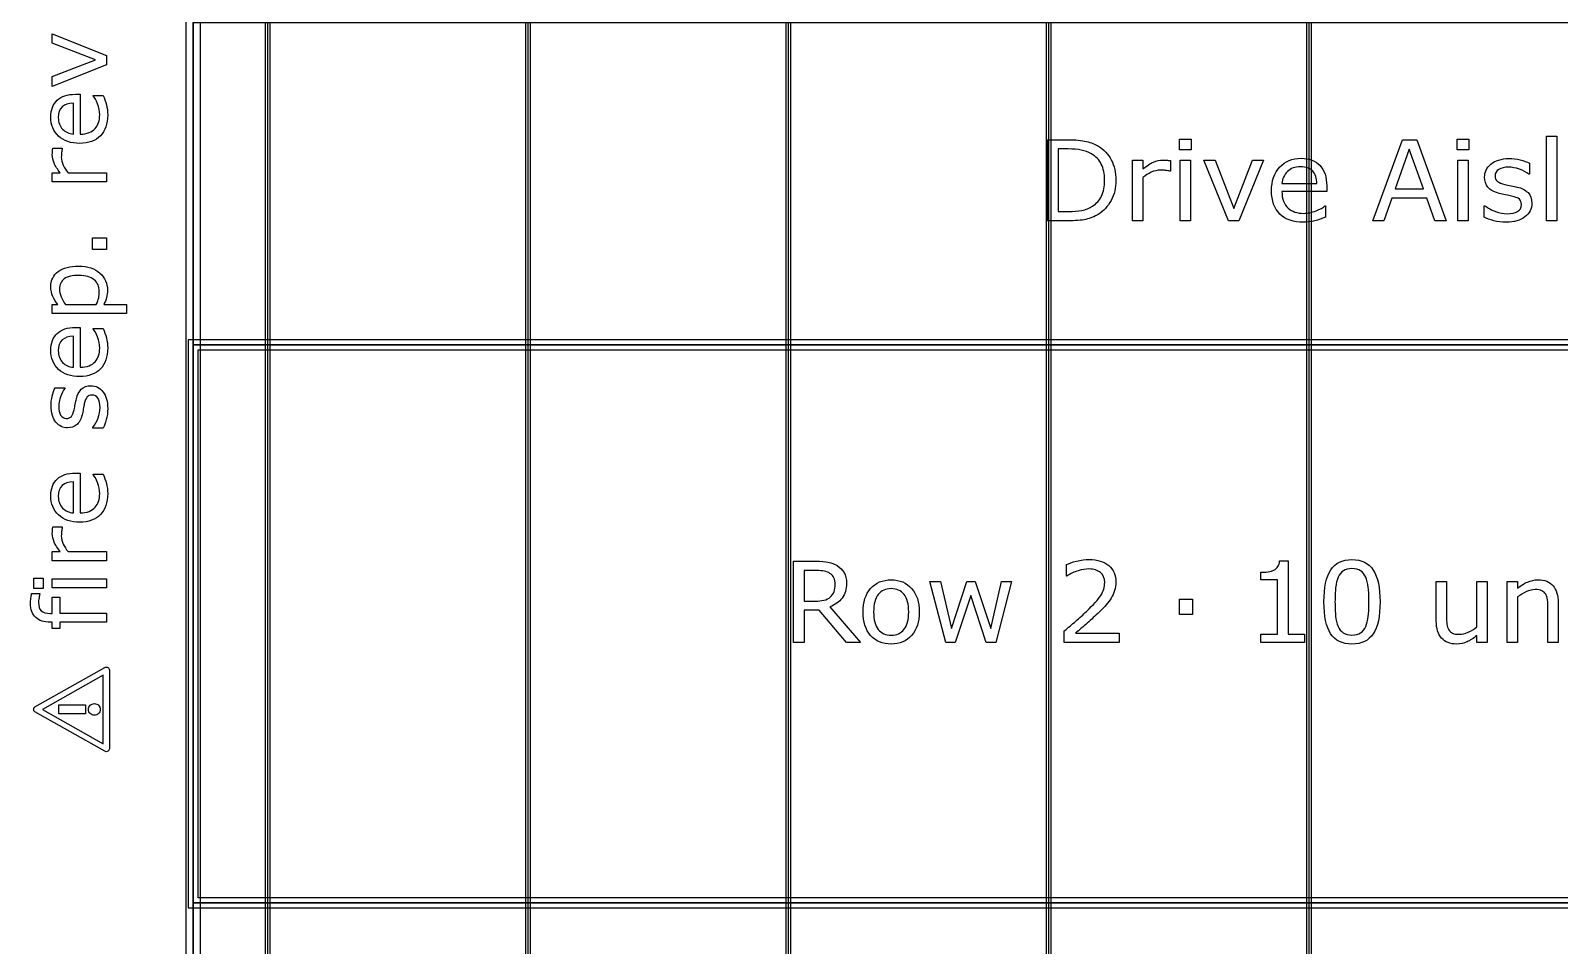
# Model space of a CAD drawing. Extents: x -13 to 750, y 12 to 2314.
# Drawn here: x 30.9 to 154.2, y 1572.4 to 1646.2 of the extents above; entities that cross this region are included whole.
import ezdxf

# ---------------------------------------------------------------- set-up
doc = ezdxf.new("R2010")
doc.units = 0
doc.layers.get('0').update_dxf_attribs({"linetype": 'CONTINUOUS'})

msp = doc.modelspace()

# ---------------------------------------------------------------- linework, layer by layer
at = {"color": 7}
for points in [[(43.400391, 1718.48961), (43.400391, 1266.2904), (268.59961, 1266.2904), (268.59961, 1718.48961)], [(44.599609, 1717.29039), (267.40039, 1717.29039), (267.40039, 1267.4896), (44.599609, 1267.4896)], [(43.400391, 1691.89), (43.400391, 1433.89), (44.599609, 1433.89), (44.599609, 1691.89)], [(49.800781, 1691.89), (49.800781, 1433.89), (50.199219, 1433.89), (50.199219, 1691.89)], [(70.800781, 1691.89), (70.800781, 1433.89), (71.199219, 1433.89), (71.199219, 1691.89)], [(91.800781, 1691.89), (91.800781, 1433.89), (92.199219, 1433.89), (92.199219, 1691.89)], [(112.80078, 1691.89), (112.80078, 1433.89), (113.19922, 1433.89), (113.19922, 1691.89)], [(133.80078, 1691.89), (133.80078, 1433.89), (134.19922, 1433.89), (134.19922, 1691.89)], [(44, 1646.89), (268, 1646.89), (268, 1620.89), (44, 1620.89)], [(32.63672, 1645.987656), (37, 1644.222031), (37, 1643.48375), (32.63672, 1641.729844), (32.63672, 1642.526719), (36.10937, 1643.878281), (32.63672, 1645.218125)], [(153.9939, 1630.89), (153.16772, 1630.89), (153.16772, 1637.72789), (153.9939, 1637.72789)], [(124.49341, 1636.62049), (123.56177, 1636.62049), (123.56177, 1637.47742), (124.49341, 1637.47742)], [(145.073, 1630.89), (144.14575, 1630.89), (143.50415, 1632.71373), (140.67407, 1632.71373), (140.03247, 1630.89), (139.14917, 1630.89), (141.53101, 1637.43346), (142.69116, 1637.43346)], [(143.23608, 1633.4608), (142.08911, 1636.6732), (140.93774, 1633.4608)], [(146.88794, 1636.62047), (145.9563, 1636.62047), (145.9563, 1637.4774), (146.88794, 1637.4774)], [(124.44067, 1630.89), (123.6145, 1630.89), (123.6145, 1635.79869), (124.44067, 1635.79869)], [(130.32056, 1635.79869), (128.33423, 1630.89), (127.50366, 1630.89), (125.53052, 1635.79869), (126.427, 1635.79869), (127.94751, 1631.89195), (129.45483, 1635.79869)], [(146.83521, 1630.89), (146.00903, 1630.89), (146.00903, 1635.79869), (146.83521, 1635.79869)], [(117.51489, 1634.16836), (117.51489, 1634.16836)], [(118.42456, 1634.15514), (118.42456, 1634.15514)], [(151.97681, 1632.30504), (151.97681, 1632.30504)], [(37, 1629.511094), (37, 1628.5775), (35.88672, 1628.5775), (35.88672, 1629.511094)], [(34.76564, 1627.245469), (34.76564, 1627.245469)], [(34.78514, 1626.487656), (34.78514, 1626.487656)], [(43.599609, 1621.29039), (43.599609, 1575.48961), (268.40039, 1575.48961), (268.40039, 1621.29039)], [(44, 1620.89), (268, 1620.89), (268, 1575.89), (44, 1575.89)], [(44.400391, 1620.48961), (267.59961, 1620.48961), (267.59961, 1576.29039), (44.400391, 1576.29039)], [(35.74217, 1617.589219), (35.74217, 1617.589219)], [(31.90625, 1602.073594), (31.90625, 1601.245469), (31.14453, 1601.245469), (31.14453, 1602.073594)], [(37, 1602.026719), (37, 1601.292344), (32.63672, 1601.292344), (32.63672, 1602.026719)], [(95.786133, 1601.5921), (95.786133, 1601.5921)], [(110.01563, 1601.79869), (108.73682, 1596.89), (107.97217, 1596.89), (106.71094, 1600.67369), (105.4585, 1596.89), (104.69824, 1596.89), (103.40625, 1601.79869), (104.26758, 1601.79869), (105.16846, 1597.99742), (106.39453, 1601.79869), (107.07568, 1601.79869), (108.33252, 1597.99742), (109.18506, 1601.79869)], [(124.60547, 1599.13561), (123.55518, 1599.13561), (123.55518, 1600.37926), (124.60547, 1600.37926)], [(139.73145, 1600.16393), (139.73145, 1600.16393)], [(101.70996, 1599.34215), (101.70996, 1599.34215)], [(102.5625, 1599.34215), (102.5625, 1599.34215)], [(138.57567, 1598.16881), (138.57567, 1598.16881)], [(37.24219, 1594.659531), (37.24219, 1594.659531)], [(36.74219, 1588.714219), (36.74219, 1594.245469), (31.84375, 1591.479844)], [(35.32031, 1591.843125), (35.32031, 1591.116562), (33.15234, 1591.116562), (33.15234, 1591.843125)], [(36.03125, 1591.9525), (36.03125, 1591.9525)], [(44, 1575.89), (268, 1575.89), (268, 1549.89), (44, 1549.89)]]:
    msp.add_lwpolyline(points, close=True, dxfattribs=at)
for points in [[(44, 1691.89), (44, 1433.89)], [(50, 1691.89), (50, 1433.89)], [(71, 1691.89), (71, 1433.89)], [(92, 1691.89), (92, 1433.89)], [(113, 1691.89), (113, 1433.89)], [(134, 1691.89), (134, 1433.89)], [(34.33203, 1637.886094), (34.33203, 1640.386094)], [(34.49609, 1641.100937), (34.89453, 1641.100937)], [(34.89453, 1641.100937), (34.89453, 1637.886094)], [(35.93354, 1640.975937), (35.93354, 1641.015), (36.73432, 1641.015)], [(32.68352, 1636.757189), (33.4375, 1636.757187)], [(33.4375, 1636.757187), (33.4375, 1636.718127)], [(114.54858, 1630.89), (112.89624, 1630.89), (112.89624, 1637.43346), (114.53101, 1637.43346)], [(114.58374, 1636.68642), (113.76636, 1636.68642), (113.76636, 1631.6371), (114.58374, 1631.6371)], [(120.5911, 1634.37488), (120.5911, 1630.89), (119.76493, 1630.89), (119.76493, 1635.79869), (120.5911, 1635.79869), (120.5911, 1635.07359)], [(122.82792, 1635.74599), (122.82788, 1634.89783)], [(151.7834, 1635.54822), (151.7834, 1634.66492), (151.7395, 1634.66492)], [(33.90236, 1634.768908), (37, 1634.768908), (37, 1634.034533), (32.63672, 1634.034533), (32.63672, 1634.768908), (33.28125, 1634.768908)], [(122.82788, 1634.89783), (122.78398, 1634.89783)], [(131.8147, 1633.89146), (134.6272, 1633.89146)], [(135.4314, 1633.25865), (131.8147, 1633.25865)], [(135.43135, 1633.70689), (135.4314, 1633.25865)], [(135.29077, 1632.08971), (135.33467, 1632.08971), (135.33467, 1631.18883)], [(148.14038, 1631.18443), (148.14038, 1632.11168), (148.18428, 1632.11168)], [(36.78127, 1624.14), (38.60939, 1624.14), (38.60939, 1623.405625), (32.63674, 1623.405625), (32.63674, 1624.14), (33.09377, 1624.14)], [(33.7109, 1624.14), (36.18355, 1624.14)], [(34.49604, 1622.292342), (34.89453, 1622.292344)], [(34.89453, 1622.292344), (34.89453, 1619.0775)], [(35.93354, 1622.167344), (35.93354, 1622.206404), (36.73432, 1622.206404)], [(34.33203, 1619.0775), (34.33203, 1621.5775)], [(32.85944, 1617.417341), (33.6446, 1617.417341), (33.6446, 1617.378281)], [(36.73828, 1614.179062), (35.91406, 1614.179062), (35.91406, 1614.218122)], [(34.49604, 1610.546248), (34.89453, 1610.54625)], [(34.89453, 1610.54625), (34.89453, 1607.331406)], [(34.33203, 1607.331406), (34.33203, 1609.831406)], [(35.93354, 1610.42125), (35.93354, 1610.46031), (36.73432, 1610.46031)], [(32.68352, 1606.202503), (33.4375, 1606.2025)], [(33.4375, 1606.2025), (33.4375, 1606.16344)], [(33.90236, 1604.214222), (37, 1604.214222), (37, 1603.479847), (32.63672, 1603.479847), (32.63672, 1604.214222), (33.28125, 1604.214222)], [(97.820801, 1596.89), (96.691406, 1596.89), (94.50293, 1599.49156), (93.276855, 1599.49156), (93.276855, 1596.89), (92.406738, 1596.89), (92.406738, 1603.43346), (94.239258, 1603.43346)], [(114.47168, 1602.23814), (114.42768, 1602.23814), (114.42768, 1603.161)], [(131.62793, 1603.45539), (132.30908, 1603.45539), (132.30908, 1597.55793), (133.64502, 1597.55793), (133.64502, 1596.89)], [(94.300781, 1602.68635), (93.276855, 1602.68635), (93.276855, 1600.21662), (94.155762, 1600.21662)], [(133.64502, 1596.89), (130.10303, 1596.89), (130.10303, 1597.55797), (131.46533, 1597.55797), (131.46533, 1601.94371), (130.10303, 1601.94371), (130.10303, 1602.54137)], [(30.96091, 1600.819688), (31.63281, 1600.819688)], [(31.63281, 1600.819688), (31.63281, 1600.780628)], [(144.2666, 1598.61266), (144.2666, 1601.79869), (145.09277, 1601.79869), (145.09277, 1599.00377)], [(147.54496, 1598.13364), (147.54496, 1601.79868), (148.37113, 1601.79868), (148.37109, 1596.89)], [(150.82329, 1600.55506), (150.82329, 1596.89), (149.99712, 1596.89), (149.99712, 1601.79869), (150.82329, 1601.79869), (150.82329, 1601.25377)], [(32.48825, 1599.222034), (32.63669, 1599.222034), (32.63669, 1600.546253), (33.25388, 1600.546253), (33.25388, 1599.245469), (37, 1599.245469), (37, 1598.511094), (33.25391, 1598.511094), (33.25391, 1598.015), (32.63672, 1598.015), (32.63672, 1598.511094), (32.49219, 1598.511094)], [(95.359863, 1599.75084), (97.820801, 1596.89)], [(154.10156, 1596.89), (153.27539, 1596.89), (153.27539, 1599.68492)], [(154.10161, 1600.07604), (154.10156, 1596.89)], [(118.69482, 1596.89), (114.26514, 1596.89), (114.26514, 1597.80846)], [(115.17473, 1597.64146), (118.69475, 1597.64146), (118.69482, 1596.89)], [(148.37109, 1596.89), (147.54492, 1596.89), (147.54492, 1597.43492)], [(31.2383, 1591.682968), (36.87111, 1594.862655)], [(37.24219, 1594.659531), (37.24219, 1588.307969)], [(36.87111, 1588.104844), (31.2383, 1591.276719)]]:
    msp.add_lwpolyline(points, dxfattribs=at)
for points in [[(32.51562, 1639.261094), (32.51562, 1639.849635), (32.687497, 1640.30276), (33.03125, 1640.620469)], [(33.03125, 1640.620469), (33.374997, 1640.940781), (33.863277, 1641.100937), (34.49609, 1641.100937)], [(34.33203, 1640.386094), (33.946617, 1640.383494), (33.64844, 1640.285838), (33.4375, 1640.093125)], [(36.28511, 1640.331406), (36.165317, 1640.633489), (36.048127, 1640.848333), (35.93354, 1640.975937)], [(36.46089, 1639.436875), (36.46089, 1639.73375), (36.402297, 1640.031927), (36.28511, 1640.331406)], [(36.73432, 1641.015), (36.838487, 1640.767604), (36.925727, 1640.515), (36.99604, 1640.257187)], [(36.99604, 1640.257187), (37.066353, 1639.999375), (37.10151, 1639.728542), (37.10151, 1639.444687)], [(33.14453, 1637.722031), (32.725257, 1638.112656), (32.51562, 1638.625677), (32.51562, 1639.261094)], [(33.4375, 1640.093125), (33.22656, 1639.903021), (33.12109, 1639.612656), (33.12109, 1639.222031)], [(33.12109, 1639.222031), (33.12109, 1638.828802), (33.236977, 1638.515), (33.46875, 1638.280625)], [(36.36719, 1638.819687), (36.429657, 1639.007187), (36.46089, 1639.212916), (36.46089, 1639.436875)], [(37.10151, 1639.444687), (37.10151, 1638.720729), (36.906197, 1638.155625), (36.51557, 1637.749375)], [(34.84375, 1637.14), (34.13021, 1637.14), (33.563803, 1637.33401), (33.14453, 1637.722031)], [(33.46875, 1638.280625), (33.700523, 1638.048854), (33.988283, 1637.917344), (34.33203, 1637.886094)], [(36.51557, 1637.749375), (36.122377, 1637.343125), (35.565103, 1637.14), (34.84375, 1637.14)], [(34.89453, 1637.886094), (35.162757, 1637.886094), (35.397133, 1637.926458), (35.59766, 1638.007187)], [(35.59766, 1638.007187), (35.795573, 1638.087916), (35.958333, 1638.198594), (36.08594, 1638.339219)], [(36.08594, 1638.339219), (36.21094, 1638.474636), (36.30469, 1638.634792), (36.36719, 1638.819687)], [(32.63672, 1636.222033), (32.63672, 1636.349637), (32.64062, 1636.442085), (32.64842, 1636.499377)], [(32.64842, 1636.499377), (32.653753, 1636.55667), (32.665453, 1636.642608), (32.68352, 1636.757189)], [(33.4375, 1636.718127), (33.411433, 1636.608752), (33.3932, 1636.501981), (33.3828, 1636.397814)], [(114.53101, 1637.43346), (115.169677, 1637.43346), (115.67651, 1637.386583), (116.05151, 1637.29283)], [(115.62524, 1636.59852), (115.335207, 1636.65712), (114.98804, 1636.68642), (114.58374, 1636.68642)], [(116.44702, 1636.29529), (116.189207, 1636.441777), (115.91528, 1636.542853), (115.62524, 1636.59852)], [(116.05151, 1637.29283), (116.429443, 1637.20201), (116.74878, 1637.076033), (117.00952, 1636.9149)], [(117.00952, 1636.9149), (117.454833, 1636.63658), (117.802003, 1636.265977), (118.05103, 1635.80309)], [(32.78516, 1635.538439), (32.6862, 1635.762398), (32.63672, 1635.990262), (32.63672, 1636.222033)], [(33.28125, 1634.768908), (33.046877, 1635.060575), (32.881513, 1635.317085), (32.78516, 1635.538439)], [(33.3828, 1636.397814), (33.3698, 1636.296252), (33.3633, 1636.175158), (33.3633, 1636.034533)], [(33.3633, 1636.034533), (33.3633, 1635.80797), (33.41408, 1635.58922), (33.51564, 1635.378283)], [(33.51564, 1635.378283), (33.6146, 1635.167346), (33.743507, 1634.964221), (33.90236, 1634.768908)], [(117.24683, 1635.46473), (117.068117, 1635.81629), (116.801513, 1636.093143), (116.44702, 1636.29529)], [(117.51489, 1634.16834), (117.51489, 1634.681033), (117.425537, 1635.113163), (117.24683, 1635.46473)], [(118.05103, 1635.80309), (118.30005, 1635.340197), (118.42456, 1634.79088), (118.42456, 1634.15514)], [(120.5911, 1635.07359), (120.919227, 1635.337263), (121.207803, 1635.5233), (121.45683, 1635.6317)], [(121.45683, 1635.6317), (121.708783, 1635.743027), (121.96513, 1635.79869), (122.22587, 1635.79869)], [(122.22587, 1635.79869), (122.369423, 1635.79869), (122.473427, 1635.79429), (122.53788, 1635.78549)], [(122.53788, 1635.78549), (122.602347, 1635.77949), (122.699027, 1635.766323), (122.82792, 1635.74599)], [(130.97529, 1633.31578), (130.97529, 1634.118513), (131.193553, 1634.75572), (131.63008, 1635.2274)], [(131.63008, 1635.2274), (132.069533, 1635.69908), (132.64668, 1635.93492), (133.36152, 1635.93492)], [(133.31763, 1635.25377), (132.875243, 1635.25377), (132.522213, 1635.1234), (132.25854, 1634.86266)], [(134.29761, 1634.89781), (134.083743, 1635.135117), (133.757083, 1635.25377), (133.31763, 1635.25377)], [(133.36152, 1635.93492), (134.023633, 1635.93492), (134.5334, 1635.74156), (134.89082, 1635.35484)], [(134.89082, 1635.35484), (135.251173, 1634.968127), (135.43135, 1634.41881), (135.43135, 1633.70689)], [(148.28535, 1634.99012), (148.37031, 1635.168827), (148.49775, 1635.328493), (148.66767, 1635.46912)], [(148.66767, 1635.46912), (148.831737, 1635.606813), (149.039747, 1635.715213), (149.2917, 1635.79432)], [(149.2917, 1635.79432), (149.54658, 1635.876347), (149.83076, 1635.91736), (150.14424, 1635.91736)], [(150.08276, 1635.21863), (149.781007, 1635.21863), (149.526127, 1635.160037), (149.31812, 1635.04285)], [(150.97046, 1635.05604), (150.6687, 1635.164433), (150.3728, 1635.21863), (150.08276, 1635.21863)], [(150.14424, 1635.91736), (150.437207, 1635.91736), (150.733103, 1635.88074), (151.03193, 1635.8075)], [(151.03193, 1635.8075), (151.33369, 1635.737187), (151.58418, 1635.65076), (151.7834, 1635.54822)], [(117.2688, 1632.89395), (117.43286, 1633.23379), (117.51489, 1633.658593), (117.51489, 1634.16836)], [(118.42456, 1634.15514), (118.42456, 1633.560413), (118.29419, 1633.02135), (118.03345, 1632.53795)], [(121.27665, 1634.80994), (121.039343, 1634.698613), (120.810827, 1634.553593), (120.5911, 1634.37488)], [(122.01493, 1634.98133), (121.76005, 1634.98133), (121.513957, 1634.9242), (121.27665, 1634.80994)], [(122.42362, 1634.95933), (122.309367, 1634.973997), (122.173137, 1634.98133), (122.01493, 1634.98133)], [(122.78398, 1634.89783), (122.660933, 1634.927097), (122.540813, 1634.947597), (122.42362, 1634.95933)], [(132.25854, 1634.86266), (131.9978, 1634.601913), (131.849853, 1634.27818), (131.8147, 1633.89146)], [(134.6272, 1633.89146), (134.624533, 1634.32506), (134.51467, 1634.66051), (134.29761, 1634.89781)], [(148.1623, 1634.41883), (148.1623, 1634.620977), (148.203317, 1634.811407), (148.28535, 1634.99012)], [(148.43037, 1633.60145), (148.251657, 1633.824103), (148.1623, 1634.096563), (148.1623, 1634.41883)], [(149.31812, 1635.04285), (149.110107, 1634.928597), (149.0061, 1634.75721), (149.0061, 1634.52869)], [(149.0061, 1634.52869), (149.0061, 1634.326543), (149.06909, 1634.1742), (149.19507, 1634.07166)], [(149.19507, 1634.07166), (149.318117, 1633.96912), (149.517333, 1633.885623), (149.79272, 1633.82117)], [(151.7395, 1634.66492), (151.528567, 1634.820193), (151.27222, 1634.950567), (150.97046, 1635.05604)], [(116.53931, 1632.07217), (116.864503, 1632.280177), (117.107667, 1632.554103), (117.2688, 1632.89395)], [(131.66084, 1631.43492), (131.203807, 1631.877307), (130.97529, 1632.50426), (130.97529, 1633.31578)], [(131.8147, 1633.25865), (131.8147, 1632.956897), (131.86011, 1632.693227), (131.95093, 1632.46764)], [(149.34883, 1633.10047), (148.918163, 1633.21473), (148.61201, 1633.381723), (148.43037, 1633.60145)], [(149.86299, 1632.98621), (149.67549, 1633.021343), (149.504103, 1633.05943), (149.34883, 1633.10047)], [(149.79272, 1633.82117), (149.945067, 1633.786037), (150.11499, 1633.75088), (150.30249, 1633.7157)], [(150.32441, 1632.89391), (150.207223, 1632.920243), (150.053417, 1632.95101), (149.86299, 1632.98621)], [(150.30249, 1633.7157), (150.492917, 1633.680567), (150.65112, 1633.648333), (150.7771, 1633.619)], [(150.96601, 1632.63902), (150.854683, 1632.738633), (150.640817, 1632.823597), (150.32441, 1632.89391)], [(150.7771, 1633.619), (151.160887, 1633.531113), (151.456783, 1633.380237), (151.66479, 1633.16637)], [(151.66479, 1633.16637), (151.872803, 1632.94957), (151.97681, 1632.66246), (151.97681, 1632.30504)], [(114.58374, 1631.6371), (115.002687, 1631.6371), (115.367433, 1631.667867), (115.67798, 1631.7294)], [(115.67798, 1631.7294), (115.991453, 1631.790933), (116.278563, 1631.90519), (116.53931, 1632.07217)], [(118.03345, 1632.53795), (117.775637, 1632.05455), (117.431397, 1631.67955), (117.00073, 1631.41295)], [(131.95093, 1632.46764), (132.04175, 1632.24498), (132.16626, 1632.061873), (132.32446, 1631.91832)], [(132.32446, 1631.91832), (132.476807, 1631.777693), (132.656983, 1631.672223), (132.86499, 1631.60191)], [(132.86499, 1631.60191), (133.07593, 1631.531603), (133.307377, 1631.49645), (133.55933, 1631.49645)], [(133.55933, 1631.49645), (133.89331, 1631.49645), (134.228757, 1631.562367), (134.56567, 1631.6942)], [(134.56567, 1631.6942), (134.905517, 1631.828967), (135.147217, 1631.960803), (135.29077, 1632.08971)], [(148.18428, 1632.11168), (148.44502, 1631.915393), (148.735057, 1631.758653), (149.05439, 1631.64146)], [(149.05439, 1631.64146), (149.37373, 1631.527207), (149.679883, 1631.47008), (149.97285, 1631.47008)], [(149.97285, 1631.47008), (150.33613, 1631.47008), (150.62031, 1631.528673), (150.82539, 1631.64586)], [(150.82539, 1631.64586), (151.03047, 1631.763047), (151.13301, 1631.947617), (151.13301, 1632.19957)], [(151.13301, 1632.19957), (151.13301, 1632.39293), (151.077343, 1632.539413), (150.96601, 1632.63902)], [(151.97681, 1632.30504), (151.97681, 1631.8568), (151.790773, 1631.489123), (151.4187, 1631.20201)], [(115.99878, 1631.01305), (115.632567, 1630.931017), (115.149167, 1630.89), (114.54858, 1630.89)], [(117.00073, 1631.41295), (116.701903, 1631.228377), (116.36792, 1631.095077), (115.99878, 1631.01305)], [(133.56807, 1630.77574), (132.753617, 1630.77574), (132.117873, 1630.995467), (131.66084, 1631.43492)], [(134.48213, 1630.89439), (134.19209, 1630.81529), (133.887403, 1630.77574), (133.56807, 1630.77574)], [(135.33467, 1631.18883), (135.05635, 1631.071643), (134.77217, 1630.973497), (134.48213, 1630.89439)], [(148.90063, 1630.89879), (148.598877, 1630.986683), (148.34546, 1631.081897), (148.14038, 1631.18443)], [(149.90259, 1630.77135), (149.53931, 1630.77135), (149.205323, 1630.81383), (148.90063, 1630.89879)], [(151.4187, 1631.20201), (151.04956, 1630.914903), (150.54419, 1630.77135), (149.90259, 1630.77135)], [(32.51564, 1625.5775), (32.51564, 1626.103541), (32.71486, 1626.512395), (33.1133, 1626.804062)], [(33.1133, 1626.804062), (33.509133, 1627.098333), (34.059913, 1627.245469), (34.76564, 1627.245469)], [(34.76562, 1627.245469), (35.119787, 1627.245469), (35.444007, 1627.194688), (35.73828, 1627.093125)], [(35.73828, 1627.093125), (36.029947, 1626.991562), (36.277343, 1626.848333), (36.48047, 1626.663437)], [(36.48047, 1626.663437), (36.673177, 1626.491562), (36.822917, 1626.288437), (36.92969, 1626.054062)], [(32.68361, 1624.79625), (32.57163, 1625.041041), (32.51564, 1625.301458), (32.51564, 1625.5775)], [(33.60543, 1626.218125), (33.34501, 1626.038438), (33.2148, 1625.762396), (33.2148, 1625.39)], [(33.2148, 1625.39), (33.2148, 1625.179063), (33.260373, 1624.966823), (33.35152, 1624.753281)], [(34.78512, 1626.487656), (34.259073, 1626.487656), (33.865843, 1626.397812), (33.60543, 1626.218125)], [(36.0117, 1626.143906), (35.73566, 1626.373073), (35.326807, 1626.487656), (34.78514, 1626.487656)], [(36.42576, 1625.186875), (36.42576, 1625.595729), (36.28774, 1625.914739), (36.0117, 1626.143906)], [(36.92969, 1626.054062), (37.033857, 1625.822291), (37.08594, 1625.576198), (37.08594, 1625.315781)], [(37.08594, 1625.315781), (37.08594, 1625.089218), (37.061207, 1624.883489), (37.01174, 1624.698594)], [(33.09377, 1624.14), (32.92971, 1624.335313), (32.79299, 1624.554063), (32.68361, 1624.79625)], [(33.35152, 1624.753281), (33.442667, 1624.53974), (33.56246, 1624.335313), (33.7109, 1624.14)], [(36.18355, 1624.14), (36.277303, 1624.348333), (36.341107, 1624.526719), (36.37496, 1624.675156)], [(36.37496, 1624.675156), (36.408827, 1624.826198), (36.42576, 1624.996771), (36.42576, 1625.186875)], [(37.01174, 1624.698594), (36.962273, 1624.516302), (36.88545, 1624.330104), (36.78127, 1624.14)], [(32.51557, 1620.452498), (32.51557, 1621.041039), (32.687447, 1621.494164), (33.0312, 1621.811873)], [(33.0312, 1621.811873), (33.374947, 1622.132186), (33.863227, 1622.292342), (34.49604, 1622.292342)], [(36.28511, 1621.522812), (36.165317, 1621.824895), (36.048127, 1622.039739), (35.93354, 1622.167344)], [(36.73432, 1622.206404), (36.838487, 1621.959008), (36.925727, 1621.706404), (36.99604, 1621.448592)], [(33.14448, 1618.913435), (32.725207, 1619.30406), (32.51557, 1619.817081), (32.51557, 1620.452498)], [(33.4375, 1621.284531), (33.22656, 1621.094427), (33.12109, 1620.804062), (33.12109, 1620.413437)], [(33.12109, 1620.413437), (33.12109, 1620.020208), (33.236977, 1619.706406), (33.46875, 1619.472031)], [(34.33203, 1621.5775), (33.946617, 1621.5749), (33.64844, 1621.477244), (33.4375, 1621.284531)], [(36.46089, 1620.628281), (36.46089, 1620.925156), (36.402297, 1621.223333), (36.28511, 1621.522812)], [(36.36719, 1620.011094), (36.429657, 1620.198594), (36.46089, 1620.404323), (36.46089, 1620.628281)], [(37.10151, 1620.636092), (37.10151, 1619.912133), (36.906197, 1619.347029), (36.51557, 1618.940779)], [(36.99604, 1621.448592), (37.066353, 1621.190779), (37.10151, 1620.919946), (37.10151, 1620.636092)], [(33.46875, 1619.472031), (33.700523, 1619.24026), (33.988283, 1619.10875), (34.33203, 1619.0775)], [(34.89453, 1619.0775), (35.162757, 1619.0775), (35.397133, 1619.117865), (35.59766, 1619.198594)], [(35.59766, 1619.198594), (35.795573, 1619.279323), (35.958333, 1619.39), (36.08594, 1619.530625)], [(36.08594, 1619.530625), (36.21094, 1619.666042), (36.30469, 1619.826198), (36.36719, 1620.011094)], [(34.8437, 1618.331404), (34.13016, 1618.331404), (33.563753, 1618.525414), (33.14448, 1618.913435)], [(36.51557, 1618.940779), (36.122343, 1618.534529), (35.565053, 1618.331404), (34.8437, 1618.331404)], [(32.53128, 1615.960309), (32.53128, 1616.220726), (32.563847, 1616.483747), (32.62898, 1616.749372)], [(32.62898, 1616.749372), (32.691447, 1617.017601), (32.768267, 1617.240258), (32.85944, 1617.417341)], [(33.29694, 1616.694687), (33.200587, 1616.426458), (33.15241, 1616.163438), (33.15241, 1615.905625)], [(33.6446, 1617.378281), (33.50658, 1617.190781), (33.390693, 1616.962916), (33.29694, 1616.694687)], [(34.5742, 1616.522812), (34.652327, 1616.863958), (34.78644, 1617.126979), (34.97654, 1617.311875)], [(34.97654, 1617.311875), (35.169247, 1617.496771), (35.424457, 1617.589219), (35.74217, 1617.589219)], [(35.44531, 1616.690778), (35.35677, 1616.59182), (35.28125, 1616.401716), (35.21875, 1616.120466)], [(35.83594, 1616.839216), (35.66406, 1616.839216), (35.53385, 1616.789737), (35.44531, 1616.690778)], [(35.74219, 1617.589219), (36.140623, 1617.589219), (36.467447, 1617.423854), (36.72266, 1617.093125)], [(36.32812, 1616.565778), (36.223953, 1616.74807), (36.059893, 1616.839216), (35.83594, 1616.839216)], [(36.72266, 1617.093125), (36.977867, 1616.765), (37.10547, 1616.315781), (37.10547, 1615.745469)], [(32.64065, 1615.202497), (32.567737, 1615.42906), (32.53128, 1615.681664), (32.53128, 1615.960309)], [(33.15241, 1615.905625), (33.15241, 1615.637396), (33.204493, 1615.410833), (33.30866, 1615.225937)], [(34.17194, 1615.116562), (34.263087, 1615.225937), (34.337307, 1615.403021), (34.3946, 1615.647812)], [(34.3946, 1615.647812), (34.425867, 1615.783229), (34.4571, 1615.93427), (34.4883, 1616.100937)], [(34.4883, 1616.100937), (34.519567, 1616.270208), (34.5482, 1616.410833), (34.5742, 1616.522812)], [(35.13675, 1615.710309), (35.105483, 1615.543642), (35.07163, 1615.391299), (35.03519, 1615.253278)], [(35.21875, 1616.120466), (35.195283, 1616.016299), (35.16795, 1615.87958), (35.13675, 1615.710309)], [(36.48437, 1615.807966), (36.48437, 1616.130883), (36.432287, 1616.383487), (36.32812, 1616.565778)], [(36.33203, 1614.991559), (36.43359, 1615.275414), (36.48437, 1615.547549), (36.48437, 1615.807966)], [(37.10547, 1615.745469), (37.10547, 1615.422552), (37.06771, 1615.125677), (36.99219, 1614.854844)], [(32.92972, 1614.647809), (32.80732, 1614.793642), (32.710963, 1614.978538), (32.64065, 1615.202497)], [(33.3555, 1614.307966), (33.196647, 1614.383487), (33.05472, 1614.496768), (32.92972, 1614.647809)], [(33.30866, 1615.225937), (33.410227, 1615.041042), (33.56257, 1614.948594), (33.76569, 1614.948594)], [(33.86331, 1614.198591), (33.683623, 1614.198591), (33.514353, 1614.235049), (33.3555, 1614.307966)], [(33.76569, 1614.948594), (33.945383, 1614.948594), (34.0808, 1615.004583), (34.17194, 1615.116562)], [(34.58987, 1614.436872), (34.391957, 1614.278018), (34.14977, 1614.198591), (33.86331, 1614.198591)], [(35.03519, 1615.253278), (34.933623, 1614.870465), (34.785183, 1614.59833), (34.58987, 1614.436872)], [(35.91406, 1614.218122), (36.08854, 1614.449893), (36.227863, 1614.707705), (36.33203, 1614.991559)], [(36.99219, 1614.854844), (36.914063, 1614.586615), (36.829427, 1614.361354), (36.73828, 1614.179062)], [(33.0312, 1610.065779), (33.374947, 1610.386092), (33.863227, 1610.546248), (34.49604, 1610.546248)], [(32.51557, 1608.706404), (32.51557, 1609.294946), (32.687447, 1609.748071), (33.0312, 1610.065779)], [(33.4375, 1609.538437), (33.22656, 1609.348333), (33.12109, 1609.057969), (33.12109, 1608.667344)], [(34.33203, 1609.831406), (33.946617, 1609.828806), (33.64844, 1609.73115), (33.4375, 1609.538437)], [(36.28511, 1609.776719), (36.165317, 1610.078802), (36.048127, 1610.293646), (35.93354, 1610.42125)], [(36.46089, 1608.882187), (36.46089, 1609.179062), (36.402297, 1609.47724), (36.28511, 1609.776719)], [(36.73432, 1610.46031), (36.838487, 1610.212915), (36.925727, 1609.960311), (36.99604, 1609.702498)], [(36.99604, 1609.702498), (37.066353, 1609.444685), (37.10151, 1609.173852), (37.10151, 1608.889998)], [(33.14448, 1607.167342), (32.725207, 1607.557967), (32.51557, 1608.070987), (32.51557, 1608.706404)], [(33.12109, 1608.667344), (33.12109, 1608.274115), (33.236977, 1607.960312), (33.46875, 1607.725937)], [(36.08594, 1607.784531), (36.21094, 1607.919948), (36.30469, 1608.080104), (36.36719, 1608.265)], [(36.36719, 1608.265), (36.429657, 1608.4525), (36.46089, 1608.658229), (36.46089, 1608.882187)], [(37.10151, 1608.889998), (37.10151, 1608.166039), (36.906197, 1607.600935), (36.51557, 1607.194685)], [(34.8437, 1606.58531), (34.13016, 1606.58531), (33.563753, 1606.779321), (33.14448, 1607.167342)], [(33.46875, 1607.725937), (33.700523, 1607.494166), (33.988283, 1607.362656), (34.33203, 1607.331406)], [(36.51557, 1607.194685), (36.122343, 1606.788435), (35.565053, 1606.58531), (34.8437, 1606.58531)], [(34.89453, 1607.331406), (35.162757, 1607.331406), (35.397133, 1607.371771), (35.59766, 1607.4525)], [(35.59766, 1607.4525), (35.795573, 1607.533229), (35.958333, 1607.643906), (36.08594, 1607.784531)], [(32.63672, 1605.667347), (32.63672, 1605.794951), (32.64062, 1605.887399), (32.64842, 1605.94469)], [(32.78516, 1604.983753), (32.6862, 1605.207711), (32.63672, 1605.435576), (32.63672, 1605.667347)], [(32.64842, 1605.94469), (32.653753, 1606.001983), (32.665453, 1606.087921), (32.68352, 1606.202503)], [(33.3828, 1605.843128), (33.3698, 1605.741565), (33.3633, 1605.620472), (33.3633, 1605.479847)], [(33.4375, 1606.16344), (33.411433, 1606.054065), (33.3932, 1605.947295), (33.3828, 1605.843128)], [(33.28125, 1604.214222), (33.046877, 1604.505889), (32.881513, 1604.762399), (32.78516, 1604.983753)], [(33.3633, 1605.479847), (33.3633, 1605.253284), (33.41408, 1605.034534), (33.51564, 1604.823597)], [(33.51564, 1604.823597), (33.6146, 1604.612659), (33.743507, 1604.409534), (33.90236, 1604.214222)], [(94.239258, 1603.43346), (94.634766, 1603.43346), (94.964356, 1603.407093), (95.228027, 1603.35436)], [(95.228027, 1603.35436), (95.491699, 1603.30456), (95.729004, 1603.213737), (95.939941, 1603.08189)], [(114.42768, 1603.161), (114.635693, 1603.263533), (114.91255, 1603.357283), (115.25825, 1603.44225)], [(115.25825, 1603.44225), (115.606883, 1603.52721), (115.943797, 1603.56969), (116.26899, 1603.56969)], [(116.26899, 1603.56969), (116.93989, 1603.56969), (117.46577, 1603.40709), (117.84663, 1603.08189)], [(131.4917, 1602.99836), (131.5708, 1603.11262), (131.61621, 1603.264963), (131.62793, 1603.45539)], [(135.75439, 1602.73033), (136.120603, 1603.28697), (136.691893, 1603.56529), (137.46826, 1603.56529)], [(137.46826, 1603.56529), (138.25342, 1603.56529), (138.826173, 1603.282577), (139.18652, 1602.71715)], [(94.911621, 1602.63365), (94.73877, 1602.668783), (94.535156, 1602.68635), (94.300781, 1602.68635)], [(95.359863, 1602.45787), (95.233886, 1602.54283), (95.084472, 1602.601423), (94.911621, 1602.63365)], [(95.685059, 1602.08873), (95.620606, 1602.235217), (95.512207, 1602.358263), (95.359863, 1602.45787)], [(95.786133, 1601.59215), (95.786133, 1601.77965), (95.752442, 1601.945177), (95.685059, 1602.08873)], [(95.939941, 1603.08189), (96.177246, 1602.932477), (96.361816, 1602.743513), (96.493652, 1602.515)], [(96.493652, 1602.515), (96.628418, 1602.289413), (96.695801, 1602.002303), (96.695801, 1601.65367)], [(98.642578, 1601.23619), (99.052734, 1601.70201), (99.604981, 1601.93492), (100.29932, 1601.93492)], [(100.29932, 1601.93492), (100.987793, 1601.93492), (101.53711, 1601.70201), (101.94727, 1601.23619)], [(115.38135, 1602.66881), (115.070803, 1602.575057), (114.76758, 1602.4315), (114.47168, 1602.23814)], [(116.24707, 1602.80943), (115.98047, 1602.80943), (115.691897, 1602.762557), (115.38135, 1602.66881)], [(117.18311, 1602.51939), (116.96045, 1602.71275), (116.648437, 1602.80943), (116.24707, 1602.80943)], [(117.52148, 1601.72398), (117.52148, 1602.063827), (117.40869, 1602.328963), (117.18311, 1602.51939)], [(117.84663, 1603.08189), (118.22749, 1602.75963), (118.41792, 1602.321643), (118.41792, 1601.76793)], [(130.10303, 1602.54137), (130.287597, 1602.54137), (130.48535, 1602.556003), (130.69629, 1602.58527)], [(130.69629, 1602.58527), (130.90723, 1602.61747), (131.066897, 1602.66288), (131.17529, 1602.7215)], [(131.17529, 1602.7215), (131.310057, 1602.794747), (131.415527, 1602.887033), (131.4917, 1602.99836)], [(135.20508, 1600.15514), (135.20508, 1601.318227), (135.388183, 1602.176623), (135.75439, 1602.73033)], [(136.35645, 1602.15025), (136.256837, 1601.933457), (136.187987, 1601.650743), (136.1499, 1601.30211)], [(136.78271, 1602.66881), (136.604003, 1602.55455), (136.461917, 1602.381697), (136.35645, 1602.15025)], [(137.46826, 1602.8402), (137.192873, 1602.8402), (136.964357, 1602.78307), (136.78271, 1602.66881)], [(138.14941, 1602.66881), (137.97363, 1602.78307), (137.74658, 1602.8402), (137.46826, 1602.8402)], [(138.57129, 1602.15904), (138.46875, 1602.384627), (138.328123, 1602.55455), (138.14941, 1602.66881)], [(138.78223, 1601.32408), (138.747097, 1601.652207), (138.676783, 1601.930527), (138.57129, 1602.15904)], [(139.18652, 1602.71715), (139.549807, 1602.15465), (139.73145, 1601.303577), (139.73145, 1600.16393)], [(151.6231, 1601.75475), (151.898487, 1601.874863), (152.1812, 1601.93492), (152.47124, 1601.93492)], [(152.47124, 1601.93492), (153.001513, 1601.93492), (153.40581, 1601.775253), (153.68413, 1601.45592)], [(30.90621, 1600.456406), (30.92181, 1600.589219), (30.940043, 1600.710313), (30.96091, 1600.819688)], [(31.63281, 1600.780628), (31.60941, 1600.699899), (31.585977, 1600.59443), (31.56251, 1600.464222)], [(95.399414, 1600.55938), (95.53125, 1600.682427), (95.62793, 1600.823053), (95.689453, 1600.98126)], [(95.689453, 1600.98126), (95.753906, 1601.142393), (95.786133, 1601.346007), (95.786133, 1601.5921)], [(96.695801, 1601.65367), (96.695801, 1601.18199), (96.577149, 1600.786483), (96.339844, 1600.46715)], [(98.031738, 1599.34215), (98.031738, 1600.141957), (98.235351, 1600.773303), (98.642578, 1601.23619)], [(99.253418, 1600.75719), (99.007324, 1600.44957), (98.884277, 1599.97789), (98.884277, 1599.34215)], [(100.29932, 1601.22301), (99.851075, 1601.22301), (99.502441, 1601.067737), (99.253418, 1600.75719)], [(101.33643, 1600.75719), (101.087403, 1601.067737), (100.7417, 1601.22301), (100.29932, 1601.22301)], [(101.70996, 1599.34215), (101.70996, 1599.97789), (101.58545, 1600.44957), (101.33643, 1600.75719)], [(101.94727, 1601.23619), (102.357423, 1600.773303), (102.5625, 1600.141957), (102.5625, 1599.34215)], [(116.05371, 1599.38609), (116.61621, 1599.931017), (117.001463, 1600.363147), (117.20947, 1600.68248)], [(117.20947, 1600.68248), (117.417477, 1601.004747), (117.52148, 1601.351913), (117.52148, 1601.72398)], [(118.32122, 1601.0692), (118.259687, 1600.855333), (118.1674, 1600.65172), (118.04436, 1600.45836)], [(118.41792, 1601.76793), (118.41792, 1601.518903), (118.385687, 1601.285993), (118.32122, 1601.0692)], [(136.1499, 1601.30211), (136.114767, 1600.953477), (136.0972, 1600.571153), (136.0972, 1600.15514)], [(138.83933, 1600.16393), (138.83933, 1600.609237), (138.820297, 1600.995953), (138.78223, 1601.32408)], [(150.82329, 1601.25377), (151.081103, 1601.467637), (151.347707, 1601.63463), (151.6231, 1601.75475)], [(151.53081, 1600.98133), (151.284717, 1600.870003), (151.048877, 1600.727913), (150.82329, 1600.55506)], [(152.23833, 1601.14832), (152.012743, 1601.14832), (151.776903, 1601.092657), (151.53081, 1600.98133)], [(152.77446, 1601.05602), (152.636767, 1601.117553), (152.458057, 1601.14832), (152.23833, 1601.14832)], [(153.09087, 1600.78355), (153.01763, 1600.906603), (152.91216, 1600.997427), (152.77446, 1601.05602)], [(153.23589, 1600.31773), (153.209557, 1600.51695), (153.161217, 1600.672223), (153.09087, 1600.78355)], [(153.68413, 1601.45592), (153.96245, 1601.13658), (154.10161, 1600.67662), (154.10161, 1600.07604)], [(30.88281, 1600.015), (30.88281, 1600.179063), (30.89061, 1600.326198), (30.90621, 1600.456406)], [(31.30078, 1598.897813), (31.022133, 1599.155625), (30.88281, 1599.528021), (30.88281, 1600.015)], [(31.56251, 1600.464222), (31.536443, 1600.334013), (31.52341, 1600.21943), (31.52341, 1600.120472)], [(31.52341, 1600.120472), (31.52341, 1599.805368), (31.59372, 1599.576201), (31.73434, 1599.432972)], [(31.73434, 1599.432972), (31.872367, 1599.292347), (32.12367, 1599.222034), (32.48825, 1599.222034)], [(94.155762, 1600.21662), (94.431153, 1600.21662), (94.671387, 1600.240053), (94.876465, 1600.28692)], [(94.876465, 1600.28692), (95.081543, 1600.33672), (95.255859, 1600.42754), (95.399414, 1600.55938)], [(96.339844, 1600.46715), (96.102539, 1600.150743), (95.775879, 1599.911973), (95.359863, 1599.75084)], [(117.64007, 1599.92223), (117.487723, 1599.746443), (117.301687, 1599.551617), (117.08196, 1599.33775)], [(118.04436, 1600.45836), (117.930107, 1600.27672), (117.795343, 1600.09801), (117.64007, 1599.92223)], [(135.74561, 1597.58873), (135.385257, 1598.14537), (135.20508, 1599.00084), (135.20508, 1600.15514)], [(136.0972, 1600.15514), (136.0972, 1599.698107), (136.1133, 1599.31578), (136.1455, 1599.00816)], [(138.78223, 1599.00377), (138.820297, 1599.326037), (138.83933, 1599.712757), (138.83933, 1600.16393)], [(139.73145, 1600.16393), (139.73145, 1598.989123), (139.546877, 1598.12633), (139.17773, 1597.57555)], [(153.27539, 1599.68492), (153.27539, 1599.910507), (153.262223, 1600.121443), (153.23589, 1600.31773)], [(32.49219, 1598.511094), (31.973957, 1598.511094), (31.57682, 1598.64), (31.30078, 1598.897813)], [(98.642578, 1597.44811), (98.235351, 1597.910997), (98.031738, 1598.542343), (98.031738, 1599.34215)], [(98.884277, 1599.34215), (98.884277, 1598.726917), (99.008789, 1598.25963), (99.257812, 1597.94029)], [(101.33203, 1597.9359), (101.583983, 1598.252307), (101.70996, 1598.721057), (101.70996, 1599.34215)], [(102.5625, 1599.34215), (102.5625, 1598.542343), (102.357423, 1597.910997), (101.94727, 1597.44811)], [(114.26514, 1597.80846), (114.572753, 1598.072127), (114.88037, 1598.335797), (115.18799, 1598.59947)], [(116.11077, 1598.44127), (115.776783, 1598.154163), (115.46477, 1597.88756), (115.17473, 1597.64146)], [(115.18799, 1598.59947), (115.498537, 1598.863143), (115.78711, 1599.12535), (116.05371, 1599.38609)], [(117.08196, 1599.33775), (116.768487, 1599.030137), (116.444757, 1598.73131), (116.11077, 1598.44127)], [(136.1455, 1599.00816), (136.1777, 1598.700547), (136.246547, 1598.425157), (136.35204, 1598.18199)], [(138.57568, 1598.16881), (138.67822, 1598.406117), (138.74707, 1598.684437), (138.78223, 1599.00377)], [(144.69727, 1597.22398), (144.410157, 1597.540387), (144.2666, 1598.00328), (144.2666, 1598.61266)], [(145.09277, 1599.00377), (145.09277, 1598.754743), (145.104503, 1598.540877), (145.12797, 1598.36217)], [(145.12797, 1598.36217), (145.151437, 1598.18639), (145.20124, 1598.03551), (145.27738, 1597.90953)], [(100.29932, 1596.75377), (99.604981, 1596.75377), (99.052734, 1596.985217), (98.642578, 1597.44811)], [(99.257812, 1597.94029), (99.506836, 1597.623883), (99.854005, 1597.46568), (100.29932, 1597.46568)], [(100.29932, 1597.46568), (100.738773, 1597.46568), (101.08301, 1597.62242), (101.33203, 1597.9359)], [(101.94727, 1597.44811), (101.53711, 1596.985217), (100.987793, 1596.75377), (100.29932, 1596.75377)], [(137.46826, 1596.75377), (136.683107, 1596.75377), (136.10889, 1597.03209), (135.74561, 1597.58873)], [(136.35204, 1598.18199), (136.44872, 1597.953477), (136.58495, 1597.77916), (136.76073, 1597.65904)], [(136.76073, 1597.65904), (136.939443, 1597.538927), (137.175283, 1597.47887), (137.46825, 1597.47887)], [(137.46825, 1597.47887), (137.743643, 1597.47887), (137.97216, 1597.535997), (138.1538, 1597.65025)], [(139.17773, 1597.57555), (138.811523, 1597.027697), (138.2417, 1596.75377), (137.46826, 1596.75377)], [(138.1538, 1597.65025), (138.33544, 1597.76451), (138.476063, 1597.937363), (138.57567, 1598.16881)], [(145.90137, 1596.75377), (145.385743, 1596.75377), (144.984377, 1596.910507), (144.69727, 1597.22398)], [(145.27738, 1597.90953), (145.356487, 1597.780623), (145.459027, 1597.686873), (145.585, 1597.62828)], [(145.585, 1597.62828), (145.71098, 1597.56968), (145.894087, 1597.54038), (146.13432, 1597.54038)], [(146.13432, 1597.54038), (146.348187, 1597.54038), (146.581097, 1597.596043), (146.83305, 1597.70737)], [(147.54492, 1597.43492), (147.2666, 1597.215193), (147, 1597.046737), (146.74512, 1596.92955)], [(146.83305, 1597.70737), (147.08793, 1597.818703), (147.325233, 1597.960793), (147.54496, 1598.13364)], [(146.74512, 1596.92955), (146.490233, 1596.812363), (146.208983, 1596.75377), (145.90137, 1596.75377)], [(36.87111, 1594.862655), (36.912777, 1594.883489), (36.953143, 1594.893905), (36.99221, 1594.893905)], [(36.99221, 1594.893905), (37.033877, 1594.893905), (37.072937, 1594.883489), (37.10939, 1594.862655)], [(37.10939, 1594.862655), (37.145857, 1594.841822), (37.17709, 1594.813176), (37.20309, 1594.776718)], [(37.20309, 1594.776718), (37.229157, 1594.742864), (37.24219, 1594.703802), (37.24219, 1594.659531)], [(31.129, 1591.479843), (31.129, 1591.52151), (31.1381, 1591.560573), (31.1563, 1591.597031)], [(31.1563, 1591.362656), (31.1381, 1591.399114), (31.129, 1591.438176), (31.129, 1591.479843)], [(31.1563, 1591.597031), (31.1745, 1591.633489), (31.201833, 1591.662135), (31.2383, 1591.682968)], [(31.2383, 1591.276719), (31.201833, 1591.297552), (31.1745, 1591.326198), (31.1563, 1591.362656)], [(35.54684, 1591.479843), (35.54684, 1591.544947), (35.559873, 1591.606145), (35.58594, 1591.663437)], [(35.58594, 1591.296249), (35.559873, 1591.353541), (35.54684, 1591.414739), (35.54684, 1591.479843)], [(35.58594, 1591.663437), (35.612007, 1591.720728), (35.647163, 1591.770207), (35.69141, 1591.811874)], [(35.69141, 1591.147812), (35.647143, 1591.189479), (35.611987, 1591.238958), (35.58594, 1591.296249)], [(35.69141, 1591.811874), (35.733077, 1591.856145), (35.783857, 1591.889999), (35.84375, 1591.913437)], [(35.84375, 1591.050156), (35.783883, 1591.073593), (35.733103, 1591.106145), (35.69141, 1591.147812)], [(35.84375, 1591.913437), (35.903617, 1591.939479), (35.966117, 1591.9525), (36.03125, 1591.9525)], [(36.03125, 1591.015), (35.966117, 1591.015), (35.903617, 1591.026719), (35.84375, 1591.050156)], [(36.03125, 1591.9525), (36.098957, 1591.9525), (36.161457, 1591.939479), (36.21875, 1591.913437)], [(36.21875, 1591.050156), (36.161483, 1591.026719), (36.098983, 1591.015), (36.03125, 1591.015)], [(36.21875, 1591.913437), (36.276017, 1591.89), (36.326797, 1591.856145), (36.37109, 1591.811874)], [(36.37109, 1591.147812), (36.326823, 1591.106145), (36.276043, 1591.073593), (36.21875, 1591.050156)], [(36.37109, 1591.811874), (36.412757, 1591.770208), (36.446613, 1591.720729), (36.47266, 1591.663437)], [(36.47266, 1591.296249), (36.446593, 1591.238958), (36.412737, 1591.189479), (36.37109, 1591.147812)], [(36.47266, 1591.663437), (36.49606, 1591.606146), (36.50776, 1591.544948), (36.50776, 1591.479843)], [(36.50776, 1591.479843), (36.50776, 1591.414739), (36.49606, 1591.353541), (36.47266, 1591.296249)], [(36.99221, 1588.073594), (36.953143, 1588.073594), (36.912777, 1588.084011), (36.87111, 1588.104844)], [(37.10939, 1588.104844), (37.072923, 1588.084011), (37.033863, 1588.073594), (36.99221, 1588.073594)], [(37.20309, 1588.186875), (37.177023, 1588.153021), (37.14579, 1588.125677), (37.10939, 1588.104844)], [(37.24219, 1588.307969), (37.24219, 1588.263698), (37.229157, 1588.223333), (37.20309, 1588.186875)]]:
    msp.add_open_spline(points, degree=3, dxfattribs=at)

doc.saveas('drawing.dxf')
